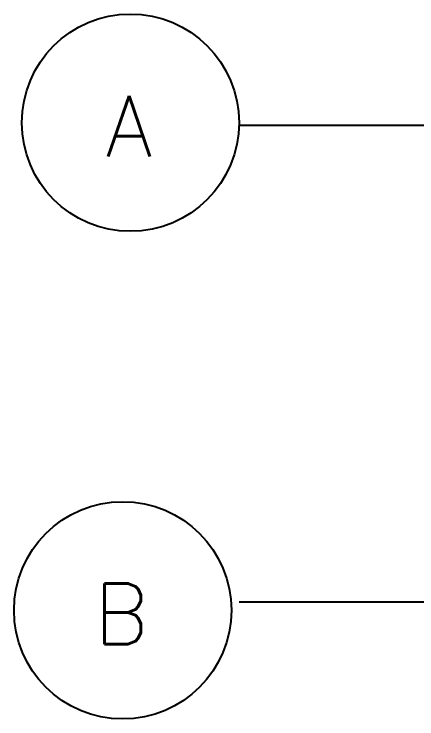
# Model space of a CAD drawing. Header units: millimetres. Extents: x 626570 to 643256, y 6233 to 11343.
# Drawn here: x 626570 to 626976, y 10289 to 10999 of the extents above; entities that cross this region are included whole.
import ezdxf
from ezdxf.enums import TextEntityAlignment as Align

# ---------------------------------------------------------------- set-up
doc = ezdxf.new("R2010")
doc.units = ezdxf.units.MM
doc.header["$LTSCALE"] = 4000
doc.header["$MEASUREMENT"] = 0
doc.linetypes.add('DASHDOT', pattern=[1, 0.5, -0.25, 0, -0.25])
doc.layers.add('MASTERFOUNDATION_1', color=4, linetype='DASHDOT')
doc.layers.add('MASTERFOUNDATION_2', color=7, linetype='CONTINUOUS')
doc.styles.add('ROMANS', font='ROMANS')

msp = doc.modelspace()

# ---------------------------------------------------------------- linework, layer by layer
at = {"layer": 'MASTERFOUNDATION_1', "linetype": 'DASHDOT'}
for p, q in [((643023.86, 10886.61), (626796.64, 10886.61)), ((643023.86, 10406.61), (626796.64, 10406.61))]:
    msp.add_line(p, q, dxfattribs=at)
at = {"layer": 'MASTERFOUNDATION_2', "linetype": 'Continuous'}
for centre in [(626687.17, 10889.56), (626679.41, 10398.38)]:
    msp.add_circle(centre, 109.38, dxfattribs=at)

# ---------------------------------------------------------------- texts
at = {"layer": 'MASTERFOUNDATION_2', "linetype": 'Continuous', "style": 'ROMANS'}
for s, p in [(' A ', (626685.82, 10886.07)), (' B ', (626678.06, 10394.89))]:
    msp.add_text(s, height=61.024, dxfattribs=at).set_placement(p, align=Align.MIDDLE_CENTER)

doc.saveas('drawing.dxf')
